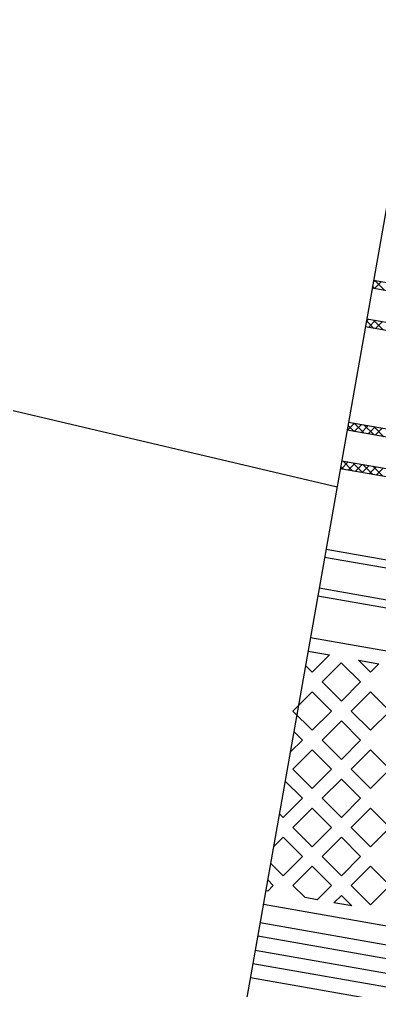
# Model space of a CAD drawing. Header units: millimetres. Extents: x 3193 to 3447, y -44 to 135.
# Drawn here: x 3365.42 to 3371.35, y 44.04 to 60.05 of the extents above; entities that cross this region are included whole.
import ezdxf

# ---------------------------------------------------------------- set-up
doc = ezdxf.new("R2010")
doc.units = ezdxf.units.MM
doc.header["$LTSCALE"] = 23.1
doc.layers.add('gbr-dxf_layer0', color=7, linetype='CONTINUOUS')
doc.layers.add('備註', color=1, linetype='CONTINUOUS')

msp = doc.modelspace()

# ---------------------------------------------------------------- linework, layer by layer
at = {"layer": 'gbr-dxf_layer0'}
for p, q in [((3371.255, 55.747), (3376.481, 54.826)), ((3376.458, 54.693), (3371.232, 55.614)), ((3371.143, 55.11), (3376.369, 54.189)), ((3376.346, 54.056), (3371.119, 54.977)), ((3370.843, 53.407), (3374.857, 52.699)), ((3374.834, 52.566), (3370.819, 53.274)), ((3370.73, 52.77), (3374.739, 52.063)), ((3374.716, 51.93), (3370.707, 52.637)), ((3370.473, 51.31), (3374.117, 50.668)), ((3374.094, 50.535), (3370.449, 51.177)), ((3370.361, 50.673), (3374.003, 50.031)), ((3373.982, 49.897), (3370.337, 50.54)), ((3370.216, 49.855), (3373.861, 49.212)), ((3371.005, 49.484), (3371.343, 49.424)), ((3370.899, 45.432), (3370.603, 45.484)), ((3377.304, 44.07), (3369.441, 45.457)), ((3369.388, 45.156), (3377.25, 43.77)), ((3377.21, 43.544), (3369.348, 44.931)), ((3376.627, 43.179), (3369.268, 44.478)), ((3369.228, 44.251), (3375.704, 43.109))]:
    msp.add_line(p, q, dxfattribs=at)
at = {"layer": 'gbr-dxf_layer0', "linetype": 'Continuous'}
for p, q in [((3370.177, 49.63), (3370.528, 49.568)), ((3370.528, 49.568), (3370.245, 49.285)), ((3371.204, 49.285), (3371.005, 49.484)), ((3370.245, 49.285), (3370.135, 49.395)), ((3370.407, 49.124), (3370.724, 49.441)), ((3370.724, 49.441), (3371.042, 49.123)), ((3371.343, 49.424), (3371.204, 49.285)), ((3370.725, 48.806), (3370.407, 49.124)), ((3371.042, 49.123), (3370.725, 48.806)), ((3369.927, 48.644), (3370.245, 48.962)), ((3370.245, 48.962), (3370.563, 48.644)), ((3370.886, 48.644), (3371.204, 48.962)), ((3371.204, 48.962), (3371.522, 48.644)), ((3370.245, 48.326), (3369.927, 48.644)), ((3370.563, 48.644), (3370.245, 48.326)), ((3371.204, 48.326), (3370.886, 48.644)), ((3371.522, 48.644), (3371.204, 48.326)), ((3370.407, 48.165), (3370.725, 48.482)), ((3370.725, 48.482), (3371.043, 48.165)), ((3369.943, 48.305), (3370.084, 48.165)), ((3370.084, 48.165), (3369.883, 47.964)), ((3370.725, 47.847), (3370.407, 48.165)), ((3371.043, 48.165), (3370.725, 47.847)), ((3369.927, 47.685), (3370.245, 48.003)), ((3370.245, 48.003), (3370.563, 47.685)), ((3370.886, 47.685), (3371.204, 48.003)), ((3371.204, 48.003), (3371.522, 47.685)), ((3370.245, 47.367), (3369.927, 47.685)), ((3370.563, 47.685), (3370.245, 47.367)), ((3371.204, 47.367), (3370.886, 47.685)), ((3371.522, 47.685), (3371.204, 47.367)), ((3369.799, 47.49), (3370.084, 47.206)), ((3370.407, 47.206), (3370.725, 47.523)), ((3370.725, 47.523), (3371.043, 47.206)), ((3370.084, 47.206), (3369.766, 46.888)), ((3370.725, 46.888), (3370.407, 47.206)), ((3371.043, 47.206), (3370.725, 46.888)), ((3369.766, 46.888), (3369.704, 46.95)), ((3369.927, 46.726), (3370.245, 47.044)), ((3370.245, 47.044), (3370.563, 46.726)), ((3370.886, 46.726), (3371.204, 47.044)), ((3371.204, 47.044), (3371.522, 46.726)), ((3370.245, 46.408), (3369.927, 46.726)), ((3370.563, 46.726), (3370.245, 46.408)), ((3371.204, 46.408), (3370.886, 46.726)), ((3371.522, 46.726), (3371.204, 46.408)), ((3369.608, 46.407), (3369.766, 46.565)), ((3369.766, 46.565), (3370.084, 46.247)), ((3370.407, 46.247), (3370.725, 46.565)), ((3370.725, 46.565), (3371.043, 46.246)), ((3369.766, 45.929), (3369.56, 46.134)), ((3370.084, 46.247), (3369.766, 45.929)), ((3370.725, 45.929), (3370.407, 46.247)), ((3371.043, 46.246), (3370.725, 45.929)), ((3369.927, 45.767), (3370.245, 46.085)), ((3370.245, 46.085), (3370.563, 45.767)), ((3370.887, 45.767), (3371.204, 46.085)), ((3371.204, 46.085), (3371.522, 45.767)), ((3369.512, 45.859), (3369.604, 45.767)), ((3369.513, 45.676), (3369.48, 45.682)), ((3369.604, 45.767), (3369.513, 45.676)), ((3370.127, 45.568), (3369.927, 45.767)), ((3370.563, 45.767), (3370.329, 45.532)), ((3371.204, 45.45), (3370.887, 45.767)), ((3371.522, 45.767), (3371.204, 45.45)), ((3370.329, 45.532), (3370.127, 45.568)), ((3370.603, 45.484), (3370.725, 45.605)), ((3370.725, 45.605), (3370.899, 45.432)), ((3369.308, 44.704), (3376.667, 43.404))]:
    msp.add_line(p, q, dxfattribs=at)
at = {"layer": '備註'}
for p, q in [((3374.349, 73.293), (3366.959, 31.385)), ((3362.5, 54.262), (3370.654, 52.339))]:
    msp.add_line(p, q, dxfattribs=at)
at = {"layer": '備註', "color": 5, "linetype": 'Continuous'}
for p, q in [((3371.251, 55.721), (3371.274, 55.744)), ((3371.271, 55.607), (3371.388, 55.724)), ((3371.442, 55.577), (3371.275, 55.744)), ((3371.278, 55.606), (3371.238, 55.647)), ((3371.135, 55.067), (3371.173, 55.105)), ((3371.258, 54.953), (3371.137, 55.074)), ((3371.171, 54.968), (3371.288, 55.085)), ((3371.421, 54.924), (3371.255, 55.09)), ((3371.286, 54.948), (3371.402, 55.064))]:
    msp.add_line(p, q, dxfattribs=at)
at = {"layer": '備註', "color": 6, "linetype": 'Continuous'}
for p, q in [((3370.824, 53.273), (3370.94, 53.39)), ((3370.936, 53.254), (3370.834, 53.356)), ((3371.1, 53.225), (3370.934, 53.391)), ((3370.938, 53.253), (3371.055, 53.37)), ((3371.053, 53.233), (3371.169, 53.35)), ((3371.264, 53.196), (3371.097, 53.362)), ((3371.167, 53.213), (3371.284, 53.329)), ((3371.427, 53.167), (3371.261, 53.333)), ((3371.282, 53.193), (3371.398, 53.309)), ((3370.723, 52.634), (3370.84, 52.751)), ((3370.916, 52.6), (3370.75, 52.767)), ((3370.838, 52.614), (3370.954, 52.73)), ((3371.08, 52.571), (3370.914, 52.738)), ((3370.952, 52.594), (3371.069, 52.71)), ((3371.067, 52.574), (3371.183, 52.69)), ((3371.244, 52.542), (3371.077, 52.709)), ((3371.407, 52.514), (3371.241, 52.68)), ((3370.753, 52.629), (3370.713, 52.669)), ((3371.181, 52.553), (3371.298, 52.67)), ((3371.296, 52.533), (3371.412, 52.65))]:
    msp.add_line(p, q, dxfattribs=at)
at = {"layer": '備註', "color": 76, "linetype": 'Continuous'}
for p, q in [((3370.472, 51.305), (3370.476, 51.309)), ((3370.454, 51.176), (3370.45, 51.181))]:
    msp.add_line(p, q, dxfattribs=at)

doc.saveas('drawing.dxf')
